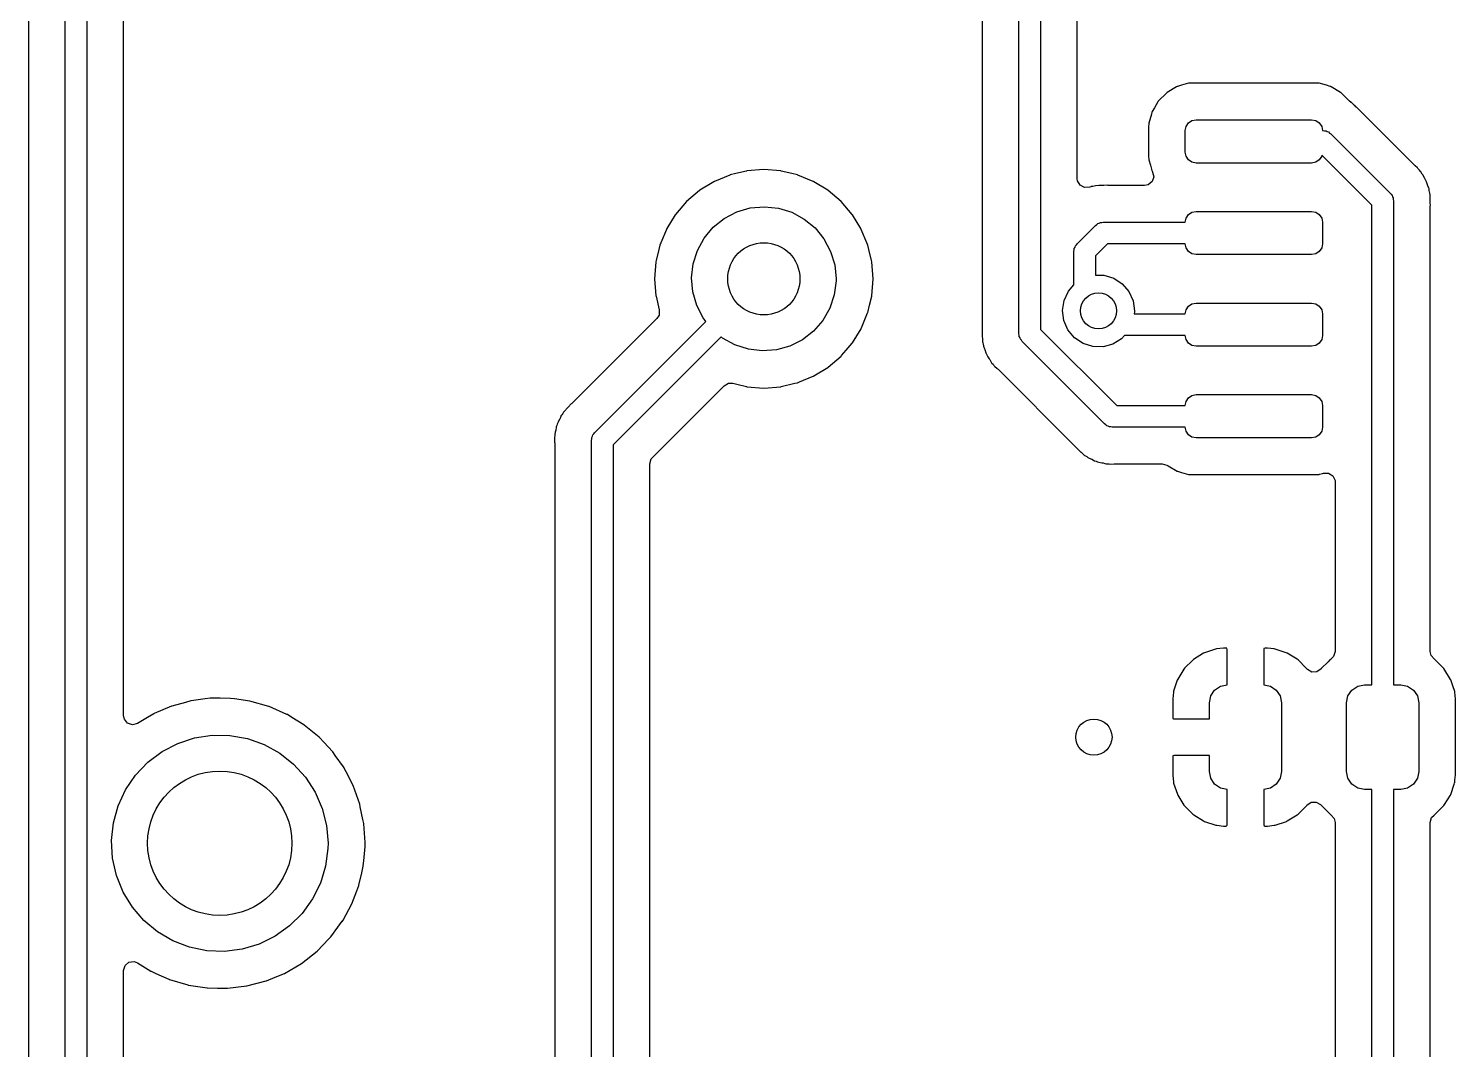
# Model space of a CAD drawing. Extents: x 41 to 172, y -227 to -42.
# Drawn here: x 59.03 to 78.79, y -72.91 to -58.76 of the extents above; entities that cross this region are included whole.
import ezdxf

# ---------------------------------------------------------------- set-up
doc = ezdxf.new("R2010")
doc.units = 0
doc.layers.add('BLACK', color=7, linetype='CONTINUOUS')

msp = doc.modelspace()

# ---------------------------------------------------------------- linework, layer by layer
at = {"layer": 'BLACK', "linetype": 'CONTINUOUS'}
for p, q in [((59.54, -82.6338), (59.54, -53.2472)), ((59.84, -53.2476), (59.84, -82.5044)), ((59.0315, -53.5977), (59.0315, -82.3739)), ((60.3485, -68.2846), (60.3485, -53.601)), ((72.748, -62.992), (72.748, -55.4627)), ((73.048, -55.4631), (73.048, -62.9299)), ((72.2395, -55.8131), (72.2395, -62.9099)), ((73.5565, -60.8429), (73.5565, -55.8165)), ((74.7952, -59.6505), (74.6775, -59.7682)), ((74.802, -59.6465), (74.7952, -59.6505)), ((74.9316, -59.5699), (74.802, -59.6465)), ((74.802, -59.6465), (74.802, -59.6465)), ((74.9384, -59.5659), (74.9316, -59.5699)), ((74.9316, -59.5699), (74.9316, -59.5699)), ((74.946, -59.5636), (74.9384, -59.5659)), ((74.9982, -59.5485), (74.946, -59.5636)), ((74.946, -59.5636), (74.946, -59.5636)), ((75.0982, -59.5194), (74.9982, -59.5485)), ((75.1046, -59.5189), (75.0982, -59.5194)), ((75.133, -59.5167), (75.1046, -59.5189)), ((75.1046, -59.5189), (75.1046, -59.5189)), ((75.1355, -59.5165), (75.133, -59.5167)), ((75.133, -59.5167), (75.133, -59.5167)), ((76.8685, -59.5165), (75.1355, -59.5165)), ((76.8709, -59.5167), (76.8685, -59.5165)), ((76.871, -59.5167), (76.8709, -59.5167)), ((76.8994, -59.5189), (76.871, -59.5167)), ((76.9058, -59.5194), (76.8994, -59.5189)), ((76.8994, -59.5189), (76.8994, -59.5189)), ((77.0058, -59.5485), (76.9058, -59.5194)), ((77.058, -59.5636), (77.0058, -59.5485)), ((77.0656, -59.5659), (77.058, -59.5636)), ((77.058, -59.5636), (77.058, -59.5636)), ((77.0724, -59.5699), (77.0656, -59.5659)), ((77.202, -59.6465), (77.0724, -59.5699)), ((77.0724, -59.5699), (77.0724, -59.5699)), ((77.2088, -59.6505), (77.202, -59.6465)), ((77.202, -59.6465), (77.202, -59.6465)), ((77.3265, -59.7682), (77.2088, -59.6505)), ((74.6241, -59.8586), (74.5929, -59.9114)), ((74.6735, -59.775), (74.6241, -59.8586)), ((74.6775, -59.7682), (74.6735, -59.775)), ((74.6735, -59.775), (74.6735, -59.775)), ((77.3272, -59.7675), (77.3265, -59.7682)), ((77.3424, -59.7821), (77.3272, -59.7675)), ((77.3452, -59.7842), (77.3424, -59.7821)), ((77.3521, -59.788), (77.3452, -59.7842)), ((77.3718, -59.8065), (77.3521, -59.788)), ((77.3858, -59.8196), (77.3718, -59.8065)), ((77.3948, -59.8274), (77.3858, -59.8196)), ((77.3983, -59.8301), (77.3948, -59.8274)), ((77.4189, -59.8506), (77.3983, -59.8301)), ((77.4217, -59.8534), (77.4189, -59.8506)), ((77.4734, -59.9019), (77.4217, -59.8534)), ((74.5464, -60.0712), (74.5459, -60.0776)), ((74.5817, -59.9497), (74.5464, -60.0712)), ((74.5906, -59.919), (74.5817, -59.9497)), ((74.5929, -59.9114), (74.5906, -59.919)), ((74.5906, -59.919), (74.5906, -59.919)), ((75.0634, -60.1176), (75.0959, -60.0689)), ((75.0959, -60.0689), (75.1446, -60.0364)), ((75.1446, -60.0364), (75.202, -60.025)), ((75.202, -60.025), (76.802, -60.025)), ((76.802, -60.025), (76.8594, -60.0364)), ((76.8594, -60.0364), (76.9081, -60.0689)), ((76.9081, -60.0689), (76.9406, -60.1176)), ((77.4777, -59.9086), (77.4734, -59.9019)), ((77.4857, -59.9174), (77.4777, -59.9086)), ((77.4777, -59.9086), (77.4777, -59.9086)), ((78.2245, -60.6562), (77.4857, -59.9174)), ((74.5447, -60.0933), (74.5435, -60.1085)), ((74.5435, -60.1085), (74.5435, -60.5415)), ((74.5459, -60.0776), (74.5447, -60.0933)), ((74.5459, -60.0776), (74.5459, -60.0776)), ((75.052, -60.175), (75.0634, -60.1176)), ((75.052, -60.475), (75.052, -60.175)), ((76.9406, -60.1176), (76.952, -60.175)), ((76.952, -60.175), (76.962, -60.175)), ((76.962, -60.175), (76.9811, -60.1801)), ((76.9811, -60.1801), (77.0008, -60.1801)), ((77.0008, -60.1801), (77.0179, -60.19)), ((77.0179, -60.19), (77.037, -60.1951)), ((77.037, -60.1951), (77.051, -60.2091)), ((77.051, -60.2091), (77.0681, -60.2189)), ((77.0681, -60.2189), (77.8911, -61.0419)), ((74.5435, -60.5415), (74.5437, -60.5439)), ((74.5437, -60.5439), (74.5437, -60.544)), ((74.5437, -60.544), (74.5453, -60.564)), ((74.5453, -60.564), (74.5464, -60.5788)), ((74.5464, -60.5788), (74.5689, -60.6562)), ((74.5689, -60.6562), (74.5898, -60.728)), ((75.0634, -60.5324), (75.052, -60.475)), ((75.0959, -60.5811), (75.0634, -60.5324)), ((75.1446, -60.6136), (75.0959, -60.5811)), ((75.202, -60.625), (75.1446, -60.6136)), ((76.802, -60.625), (75.202, -60.625)), ((76.8594, -60.6136), (76.802, -60.625)), ((76.9081, -60.5811), (76.8594, -60.6136)), ((76.9406, -60.5324), (76.9081, -60.5811)), ((76.9434, -60.5185), (76.9406, -60.5324)), ((77.635, -61.2101), (76.9434, -60.5185)), ((78.2332, -60.6642), (78.2245, -60.6562)), ((78.2688, -60.6936), (78.2332, -60.6642)), ((68.7428, -60.7928), (68.5326, -60.8799)), ((68.7474, -60.7909), (68.7428, -60.7928)), ((68.7428, -60.7928), (68.7428, -60.7928)), ((68.8285, -60.7714), (68.7474, -60.7909)), ((68.9735, -60.7366), (68.8285, -60.7714)), ((68.9783, -60.7355), (68.9735, -60.7366)), ((68.9735, -60.7366), (68.9735, -60.7366)), ((69.215, -60.7168), (68.9783, -60.7355)), ((69.4517, -60.7355), (69.215, -60.7168)), ((69.4565, -60.7366), (69.4517, -60.7355)), ((69.6015, -60.7714), (69.4565, -60.7366)), ((69.4565, -60.7366), (69.4565, -60.7366)), ((69.6826, -60.7909), (69.6015, -60.7714)), ((69.6872, -60.7928), (69.6826, -60.7909)), ((69.8974, -60.8799), (69.6872, -60.7928)), ((69.6872, -60.7928), (69.6872, -60.7928)), ((73.5599, -60.8721), (73.5565, -60.8429)), ((74.5898, -60.728), (74.5929, -60.7386)), ((74.6149, -60.8152), (74.5924, -60.8825)), ((74.5929, -60.7386), (74.5974, -60.7464)), ((74.5974, -60.7464), (74.5977, -60.7472)), ((74.5977, -60.7472), (74.6, -60.7527)), ((74.6, -60.7527), (74.5991, -60.7531)), ((74.5991, -60.7531), (74.6149, -60.8152)), ((78.2735, -60.7001), (78.2688, -60.6936)), ((78.2814, -60.711), (78.2735, -60.7001)), ((78.2943, -60.726), (78.2814, -60.711)), ((78.3095, -60.7412), (78.2943, -60.726)), ((78.3135, -60.748), (78.3095, -60.7412)), ((78.333, -60.781), (78.3135, -60.748)), ((78.3135, -60.748), (78.3135, -60.748)), ((78.3395, -60.7909), (78.333, -60.781)), ((78.3666, -60.8282), (78.3395, -60.7909)), ((78.3745, -60.8482), (78.3666, -60.8282)), ((78.3832, -60.8659), (78.3745, -60.8482)), ((78.3941, -60.8844), (78.3832, -60.8659)), ((68.3256, -61.0058), (68.145, -61.16)), ((68.3298, -61.0032), (68.3256, -61.0058)), ((68.5238, -60.8843), (68.3298, -61.0032)), ((68.3298, -61.0032), (68.3298, -61.0032)), ((68.528, -60.8818), (68.5238, -60.8843)), ((68.5326, -60.8799), (68.528, -60.8818)), ((68.5326, -60.8799), (68.5326, -60.8799)), ((69.902, -60.8818), (69.8974, -60.8799)), ((69.8974, -60.8799), (69.8974, -60.8799)), ((69.9062, -60.8843), (69.902, -60.8818)), ((70.1002, -61.0032), (69.9062, -60.8843)), ((70.1044, -61.0058), (70.1002, -61.0032)), ((70.1002, -61.0032), (70.1002, -61.0032)), ((70.285, -61.16), (70.1044, -61.0058)), ((73.5952, -60.9338), (73.5599, -60.8721)), ((73.6582, -60.9665), (73.5952, -60.9338)), ((73.7289, -60.9601), (73.6582, -60.9665)), ((73.7416, -60.955), (73.7289, -60.9601)), ((73.7489, -60.9521), (73.7416, -60.955)), ((73.7416, -60.955), (73.7416, -60.955)), ((73.7568, -60.9511), (73.7489, -60.9521)), ((73.7632, -60.9503), (73.7568, -60.9511)), ((73.7568, -60.9511), (73.7568, -60.9511)), ((73.7702, -60.9494), (73.7632, -60.9503)), ((73.7896, -60.9454), (73.7702, -60.9494)), ((73.8102, -60.9394), (73.7896, -60.9454)), ((73.8563, -60.938), (73.8102, -60.9394)), ((73.8682, -60.9371), (73.8563, -60.938)), ((73.8726, -60.9365), (73.8682, -60.9371)), ((73.9017, -60.9365), (73.8726, -60.9365)), ((73.9056, -60.9364), (73.9017, -60.9365)), ((73.9214, -60.9359), (73.9056, -60.9364)), ((73.9765, -60.9342), (73.9214, -60.9359)), ((73.9842, -60.9359), (73.9765, -60.9342)), ((73.9961, -60.9365), (73.9842, -60.9359)), ((73.9842, -60.9359), (73.9842, -60.9359)), ((74.489, -60.9365), (73.9961, -60.9365)), ((74.537, -60.927), (74.489, -60.9365)), ((74.5924, -60.8825), (74.537, -60.927)), ((77.8911, -61.0419), (77.9009, -61.059)), ((77.9009, -61.059), (77.9149, -61.073)), ((78.407, -60.9288), (78.3941, -60.8844)), ((78.4109, -60.94), (78.407, -60.9288)), ((78.425, -60.9756), (78.4109, -60.94)), ((78.4279, -60.9829), (78.425, -60.9756)), ((78.425, -60.9756), (78.425, -60.9756)), ((78.4289, -60.9908), (78.4279, -60.9829)), ((78.4306, -61.0042), (78.4289, -60.9908)), ((78.4289, -60.9908), (78.4289, -60.9908)), ((78.4346, -61.0236), (78.4306, -61.0042)), ((78.4406, -61.0442), (78.4346, -61.0236)), ((78.4413, -61.0673), (78.4406, -61.0442)), ((68.145, -61.16), (67.9908, -61.3406)), ((68.8404, -61.3028), (69.0276, -61.2477)), ((69.0276, -61.2477), (69.222, -61.23)), ((69.222, -61.23), (69.4161, -61.2504)), ((69.4161, -61.2504), (69.6025, -61.3081)), ((70.4392, -61.3406), (70.285, -61.16)), ((77.635, -67.855), (77.635, -61.2101)), ((77.9149, -61.073), (77.92, -61.0921)), ((77.92, -61.0921), (77.9299, -61.1092)), ((77.9299, -61.1092), (77.9299, -61.1289)), ((77.9299, -61.1289), (77.935, -61.148)), ((77.935, -61.148), (77.935, -67.855)), ((78.442, -61.0903), (78.4413, -61.0673)), ((78.4429, -61.1022), (78.442, -61.0903)), ((78.4435, -61.1066), (78.4429, -61.1022)), ((78.4435, -61.1357), (78.4435, -61.1066)), ((78.4436, -61.1396), (78.4435, -61.1357)), ((78.4435, -61.2301), (78.4441, -61.2182)), ((78.4435, -67.3954), (78.4435, -61.2301)), ((78.4449, -61.1814), (78.4436, -61.1396)), ((78.4441, -61.2182), (78.4458, -61.2105)), ((78.4458, -61.2105), (78.4449, -61.1814)), ((67.9882, -61.3448), (67.8726, -61.5335)), ((67.9908, -61.3406), (67.9882, -61.3448)), ((67.9882, -61.3448), (67.9882, -61.3448)), ((68.5153, -61.5155), (68.6674, -61.3932)), ((68.6674, -61.3932), (68.8404, -61.3028)), ((69.6025, -61.3081), (69.7742, -61.401)), ((69.7742, -61.401), (69.9246, -61.5254)), ((70.4418, -61.3448), (70.4392, -61.3406)), ((70.5574, -61.5335), (70.4418, -61.3448)), ((70.4418, -61.3448), (70.4418, -61.3448)), ((73.8581, -61.46), (73.8752, -61.4501)), ((73.8752, -61.4501), (73.8949, -61.4501)), ((73.8949, -61.4501), (73.914, -61.445)), ((73.914, -61.445), (75.052, -61.445)), ((75.052, -61.445), (75.0634, -61.3876)), ((75.0634, -61.3876), (75.0959, -61.3389)), ((75.0959, -61.3389), (75.1446, -61.3064)), ((75.1446, -61.3064), (75.202, -61.295)), ((75.202, -61.295), (76.802, -61.295)), ((76.802, -61.295), (76.8594, -61.3064)), ((76.8594, -61.3064), (76.9081, -61.3389)), ((76.9081, -61.3389), (76.9406, -61.3876)), ((76.9406, -61.3876), (76.952, -61.445)), ((76.952, -61.445), (76.952, -61.745)), ((67.8649, -61.5476), (67.7882, -61.7327)), ((67.8668, -61.543), (67.8649, -61.5476)), ((67.8649, -61.5476), (67.8649, -61.5476)), ((67.8726, -61.5335), (67.8668, -61.543)), ((68.3899, -61.665), (68.5153, -61.5155)), ((69.9246, -61.5254), (70.0479, -61.6766)), ((70.5632, -61.543), (70.5574, -61.5335)), ((70.5651, -61.5476), (70.5632, -61.543)), ((70.6418, -61.7327), (70.5651, -61.5476)), ((70.5651, -61.5476), (70.5651, -61.5476)), ((73.5539, -61.7429), (73.8079, -61.4889)), ((73.8079, -61.4889), (73.825, -61.4791)), ((73.825, -61.4791), (73.839, -61.4651)), ((73.839, -61.4651), (73.8581, -61.46)), ((67.7611, -61.8238), (67.7242, -61.9776)), ((67.7759, -61.7624), (67.7611, -61.8238)), ((67.7882, -61.7327), (67.7759, -61.7624)), ((68.2369, -62.0221), (68.2959, -61.8361)), ((68.2959, -61.8361), (68.3899, -61.665)), ((70.0479, -61.6766), (70.1395, -61.8489)), ((70.1395, -61.8489), (70.196, -62.0358)), ((70.6541, -61.7624), (70.6418, -61.7327)), ((70.6689, -61.8238), (70.6541, -61.7624)), ((70.7058, -61.9776), (70.6689, -61.8238)), ((73.51, -61.849), (73.5151, -61.8299)), ((73.51, -62.3123), (73.51, -61.849)), ((73.5151, -61.8102), (73.525, -61.7931)), ((73.5151, -61.8299), (73.5151, -61.8102)), ((73.525, -61.7931), (73.5301, -61.774)), ((73.5301, -61.774), (73.5441, -61.76)), ((73.5441, -61.76), (73.5539, -61.7429)), ((73.9761, -61.745), (73.81, -61.9111)), ((75.052, -61.745), (73.9761, -61.745)), ((75.0634, -61.8024), (75.052, -61.745)), ((75.0959, -61.8511), (75.0634, -61.8024)), ((75.1446, -61.8836), (75.0959, -61.8511)), ((76.9081, -61.8511), (76.8594, -61.8836)), ((76.9406, -61.8024), (76.9081, -61.8511)), ((76.952, -61.745), (76.9406, -61.8024)), ((67.7205, -61.9933), (67.7018, -62.23)), ((67.7242, -61.9776), (67.7205, -61.9933)), ((68.2151, -62.216), (68.2369, -62.0221)), ((70.196, -62.0358), (70.215, -62.23)), ((70.7095, -61.9933), (70.7058, -61.9776)), ((70.7282, -62.23), (70.7095, -61.9933)), ((73.81, -61.9111), (73.81, -62.1793)), ((75.202, -61.895), (75.1446, -61.8836)), ((76.802, -61.895), (75.202, -61.895)), ((76.8594, -61.8836), (76.802, -61.895)), ((67.7018, -62.23), (67.7205, -62.4667)), ((68.2314, -62.4105), (68.2151, -62.216)), ((70.215, -62.23), (70.2146, -62.2579)), ((70.7095, -62.4667), (70.7282, -62.23)), ((73.81, -62.1793), (73.9244, -62.18)), ((73.9244, -62.18), (74.0602, -62.2206)), ((74.0602, -62.2206), (74.1792, -62.2977)), ((68.2852, -62.5981), (68.2314, -62.4105)), ((70.2146, -62.2579), (70.1901, -62.4515)), ((73.3723, -62.5283), (73.4326, -62.4)), ((73.4326, -62.4), (73.51, -62.3123)), ((74.1792, -62.2977), (74.2717, -62.4051)), ((74.2717, -62.4051), (74.3304, -62.5342)), ((67.7205, -62.4667), (67.7216, -62.4715)), ((67.7216, -62.4715), (67.7216, -62.4715)), ((67.7216, -62.4715), (67.7672, -62.6614)), ((68.3744, -62.7717), (68.2852, -62.5981)), ((70.1285, -62.6367), (70.0321, -62.8064)), ((70.1901, -62.4515), (70.1285, -62.6367)), ((70.6541, -62.6976), (70.6791, -62.5936)), ((70.6791, -62.5936), (70.7084, -62.4715)), ((70.7084, -62.4715), (70.7095, -62.4667)), ((70.7084, -62.4715), (70.7084, -62.4715)), ((73.3505, -62.6684), (73.3723, -62.5283)), ((74.3304, -62.5342), (74.3505, -62.6745)), ((75.0634, -62.6576), (75.0959, -62.6089)), ((75.0959, -62.6089), (75.1446, -62.5764)), ((75.1446, -62.5764), (75.202, -62.565)), ((75.202, -62.565), (76.802, -62.565)), ((76.802, -62.565), (76.8594, -62.5764)), ((76.8594, -62.5764), (76.9081, -62.6089)), ((76.9081, -62.6089), (76.9406, -62.6576)), ((66.8709, -64.362), (68.4128, -62.8201)), ((67.7338, -62.7799), (67.1514, -63.3624)), ((67.7637, -62.7323), (67.7338, -62.7799)), ((67.7672, -62.6614), (67.7637, -62.7323)), ((68.4128, -62.8201), (68.3744, -62.7717)), ((70.0321, -62.8064), (69.9046, -62.9542)), ((70.5661, -62.9099), (70.6522, -62.7022)), ((70.6522, -62.7022), (70.6541, -62.6976)), ((70.6522, -62.7022), (70.6522, -62.7022)), ((73.3689, -62.809), (73.3505, -62.6684)), ((73.426, -62.9387), (73.3689, -62.809)), ((74.3504, -62.6867), (74.3456, -62.715)), ((74.3456, -62.715), (75.052, -62.715)), ((74.3505, -62.6745), (74.3504, -62.6867)), ((75.052, -62.715), (75.0634, -62.6576)), ((76.9406, -62.6576), (76.952, -62.715)), ((76.952, -62.715), (76.952, -63.015)), ((68.6236, -63.0335), (67.127, -64.5302)), ((68.6443, -63.0511), (68.6236, -63.0335)), ((69.9046, -62.9542), (69.7508, -63.0743)), ((70.4418, -63.1152), (70.5607, -62.9212)), ((70.5607, -62.9212), (70.5632, -62.917)), ((70.5632, -62.917), (70.5661, -62.9099)), ((72.2389, -62.9218), (72.2372, -62.9295)), ((72.2372, -62.9295), (72.2375, -62.9375)), ((72.2375, -62.9375), (72.2394, -63.0004)), ((72.2395, -62.9099), (72.2389, -62.9218)), ((72.2394, -63.0004), (72.2395, -63.0043)), ((72.2395, -63.0043), (72.2395, -63.0334)), ((72.2395, -63.0334), (72.2401, -63.0378)), ((72.2401, -63.0378), (72.241, -63.0497)), ((72.7531, -63.0111), (72.748, -62.992)), ((72.7531, -63.0308), (72.7531, -63.0111)), ((72.763, -63.0479), (72.7531, -63.0308)), ((73.048, -62.9299), (74.1031, -63.985)), ((73.5172, -63.0472), (73.426, -62.9387)), ((74.2099, -63.015), (74.1699, -63.0592)), ((75.052, -63.015), (74.2099, -63.015)), ((75.0634, -63.0724), (75.052, -63.015)), ((76.952, -63.015), (76.9406, -63.0724)), ((68.8147, -63.1464), (68.6443, -63.0511)), ((69.0003, -63.2067), (68.8147, -63.1464)), ((69.1941, -63.2298), (69.0003, -63.2067)), ((69.3886, -63.2148), (69.1941, -63.2298)), ((69.5766, -63.1623), (69.3886, -63.2148)), ((69.7508, -63.0743), (69.5766, -63.1623)), ((70.2919, -63.2918), (70.3531, -63.2202)), ((70.3531, -63.2202), (70.4392, -63.1194)), ((70.4392, -63.1194), (70.4418, -63.1152)), ((70.4418, -63.1152), (70.4418, -63.1152)), ((72.241, -63.0497), (72.2424, -63.0958)), ((72.2424, -63.0958), (72.2446, -63.1034)), ((72.2446, -63.1034), (72.2446, -63.1034)), ((72.2446, -63.1034), (72.2484, -63.1164)), ((72.2484, -63.1164), (72.2524, -63.1358)), ((72.2524, -63.1358), (72.2551, -63.1571)), ((72.2551, -63.1571), (72.258, -63.1644)), ((72.258, -63.1644), (72.258, -63.1644)), ((72.258, -63.1644), (72.2721, -63.2)), ((72.2721, -63.2), (72.276, -63.2112)), ((72.276, -63.2112), (72.2889, -63.2556)), ((72.7681, -63.067), (72.763, -63.0479)), ((72.7821, -63.081), (72.7681, -63.067)), ((72.7919, -63.0981), (72.7821, -63.081)), ((73.9349, -64.2411), (72.7919, -63.0981)), ((73.6352, -63.1258), (73.5172, -63.0472)), ((73.7706, -63.1681), (73.6352, -63.1258)), ((73.9123, -63.1707), (73.7706, -63.1681)), ((74.0491, -63.1334), (73.9123, -63.1707)), ((74.1699, -63.0592), (74.0491, -63.1334)), ((75.0959, -63.1211), (75.0634, -63.0724)), ((75.1446, -63.1536), (75.0959, -63.1211)), ((75.202, -63.165), (75.1446, -63.1536)), ((76.802, -63.165), (75.202, -63.165)), ((76.8594, -63.1536), (76.802, -63.165)), ((76.9081, -63.1211), (76.8594, -63.1536)), ((76.9406, -63.0724), (76.9081, -63.1211)), ((67.1514, -63.3624), (66.5694, -63.9444)), ((70.1044, -63.4542), (70.285, -63.3)), ((70.285, -63.3), (70.2919, -63.2918)), ((72.2889, -63.2556), (72.2998, -63.2741)), ((72.2998, -63.2741), (72.3085, -63.2918)), ((72.3085, -63.2918), (72.3164, -63.3118)), ((72.3164, -63.3118), (72.3367, -63.3397)), ((72.3367, -63.3397), (72.3435, -63.3491)), ((72.3435, -63.3491), (72.35, -63.359)), ((72.35, -63.359), (72.3695, -63.392)), ((72.3695, -63.392), (72.3695, -63.392)), ((72.3695, -63.392), (72.3735, -63.3988)), ((72.3735, -63.3988), (72.3887, -63.414)), ((72.3887, -63.414), (72.4016, -63.429)), ((72.4016, -63.429), (72.4142, -63.4464)), ((69.7111, -63.6573), (69.8974, -63.5801)), ((69.8974, -63.5801), (69.902, -63.5782)), ((69.8974, -63.5801), (69.8974, -63.5801)), ((69.902, -63.5782), (69.9078, -63.5747)), ((69.9078, -63.5747), (70.1002, -63.4568)), ((70.1002, -63.4568), (70.1044, -63.4542)), ((70.1002, -63.4568), (70.1002, -63.4568)), ((72.4142, -63.4464), (72.4401, -63.4678)), ((72.4401, -63.4678), (72.4498, -63.4758)), ((72.4498, -63.4758), (72.4585, -63.4838)), ((72.4585, -63.4838), (73.5173, -64.5426)), ((68.1619, -64.2143), (68.665, -63.7112)), ((68.665, -63.7112), (68.7274, -63.6772)), ((68.7274, -63.6772), (68.7836, -63.6778)), ((68.7836, -63.6778), (68.84, -63.6913)), ((68.84, -63.6913), (68.9735, -63.7234)), ((68.9735, -63.7234), (68.9735, -63.7234)), ((68.9735, -63.7234), (68.9783, -63.7245)), ((68.9783, -63.7245), (69.215, -63.7432)), ((69.215, -63.7432), (69.4517, -63.7245)), ((69.4517, -63.7245), (69.4565, -63.7234)), ((69.4565, -63.7234), (69.6464, -63.6778)), ((69.4565, -63.7234), (69.4565, -63.7234)), ((69.6464, -63.6778), (69.6826, -63.6691)), ((69.6826, -63.6691), (69.7111, -63.6573)), ((66.5026, -64.0111), (66.4821, -64.0317)), ((66.5054, -64.0083), (66.5026, -64.0111)), ((66.5485, -63.9624), (66.5054, -64.0083)), ((66.5539, -63.9566), (66.5485, -63.9624)), ((66.5485, -63.9624), (66.5485, -63.9624)), ((66.5606, -63.9524), (66.5539, -63.9566)), ((66.5694, -63.9444), (66.5606, -63.9524)), ((66.5606, -63.9524), (66.5606, -63.9524)), ((74.1031, -63.985), (75.052, -63.985)), ((75.052, -63.985), (75.0634, -63.9276)), ((75.0634, -63.9276), (75.0959, -63.8789)), ((75.0959, -63.8789), (75.1446, -63.8464)), ((75.1446, -63.8464), (75.202, -63.835)), ((75.202, -63.835), (76.802, -63.835)), ((76.802, -63.835), (76.8594, -63.8464)), ((76.8594, -63.8464), (76.9081, -63.8789)), ((76.9081, -63.8789), (76.9406, -63.9276)), ((76.9406, -63.9276), (76.952, -63.985)), ((76.952, -63.985), (76.952, -64.285)), ((66.3599, -64.2237), (66.3545, -64.2445)), ((66.365, -64.2143), (66.3599, -64.2237)), ((66.3821, -64.1832), (66.365, -64.2143)), ((66.3873, -64.1726), (66.3821, -64.1832)), ((66.4025, -64.1374), (66.3873, -64.1726)), ((66.4057, -64.1302), (66.4025, -64.1374)), ((66.4025, -64.1374), (66.4025, -64.1374)), ((66.4146, -64.1187), (66.4057, -64.1302)), ((66.4188, -64.1132), (66.4146, -64.1187)), ((66.4297, -64.0967), (66.4188, -64.1132)), ((66.4362, -64.0848), (66.4297, -64.0967)), ((66.44, -64.0779), (66.4362, -64.0848)), ((66.4362, -64.0848), (66.4362, -64.0848)), ((66.4716, -64.0442), (66.44, -64.0779)), ((66.4793, -64.0352), (66.4716, -64.0442)), ((66.4821, -64.0317), (66.4793, -64.0352)), ((67.6724, -64.7039), (68.1619, -64.2143)), ((66.3185, -64.4063), (66.3169, -64.426)), ((66.3265, -64.3534), (66.3185, -64.3848)), ((66.3185, -64.3848), (66.3185, -64.4063)), ((66.33, -64.3401), (66.3265, -64.3534)), ((66.3324, -64.3285), (66.33, -64.3401)), ((66.3384, -64.2907), (66.3324, -64.3285)), ((66.3396, -64.2828), (66.3384, -64.2907)), ((66.3481, -64.2632), (66.3396, -64.2828)), ((66.3545, -64.2445), (66.3481, -64.2632)), ((66.8321, -64.4292), (66.842, -64.4121)), ((66.842, -64.4121), (66.8471, -64.393)), ((66.8471, -64.393), (66.861, -64.3791)), ((66.861, -64.3791), (66.8709, -64.362)), ((73.952, -64.2509), (73.9349, -64.2411)), ((73.966, -64.2649), (73.952, -64.2509)), ((73.9851, -64.27), (73.966, -64.2649)), ((74.0022, -64.2799), (73.9851, -64.27)), ((74.0219, -64.2799), (74.0022, -64.2799)), ((74.041, -64.285), (74.0219, -64.2799)), ((75.052, -64.285), (74.041, -64.285)), ((75.0634, -64.3424), (75.052, -64.285)), ((75.0959, -64.3911), (75.0634, -64.3424)), ((75.1446, -64.4236), (75.0959, -64.3911)), ((75.202, -64.435), (75.1446, -64.4236)), ((76.8594, -64.4236), (76.802, -64.435)), ((76.9081, -64.3911), (76.8594, -64.4236)), ((76.9406, -64.3424), (76.9081, -64.3911)), ((76.952, -64.285), (76.9406, -64.3424)), ((66.3169, -64.426), (66.3136, -64.4472)), ((66.3136, -64.4472), (66.3152, -64.4645)), ((66.3152, -64.4645), (66.3179, -64.4932)), ((66.3179, -64.4932), (66.3185, -64.505)), ((66.3185, -64.505), (66.3185, -76.9518)), ((66.827, -64.468), (66.8321, -64.4489)), ((66.827, -84.2725), (66.827, -64.468)), ((66.8321, -64.4489), (66.8321, -64.4292)), ((67.127, -64.5302), (67.127, -84.2103)), ((73.5173, -64.5426), (73.5253, -64.5514)), ((73.5253, -64.5514), (73.5296, -64.5581)), ((73.5296, -64.5581), (73.5354, -64.5635)), ((73.5354, -64.5635), (73.5354, -64.5635)), ((73.5354, -64.5635), (73.5813, -64.6066)), ((73.5813, -64.6066), (73.5841, -64.6094)), ((73.5841, -64.6094), (73.6047, -64.6299)), ((76.802, -64.435), (75.202, -64.435)), ((67.6355, -64.793), (67.6555, -64.7248)), ((67.6355, -75.9777), (67.6355, -64.793)), ((67.6555, -64.7248), (67.6724, -64.7039)), ((73.6047, -64.6299), (73.6082, -64.6326)), ((73.6082, -64.6326), (73.6172, -64.6404)), ((73.6172, -64.6404), (73.6509, -64.672)), ((73.6509, -64.672), (73.6578, -64.6758)), ((73.6578, -64.6758), (73.6578, -64.6758)), ((73.6578, -64.6758), (73.6697, -64.6823)), ((73.6697, -64.6823), (73.6862, -64.6932)), ((73.6862, -64.6932), (73.6958, -64.7006)), ((73.6958, -64.7006), (73.7031, -64.7063)), ((73.7031, -64.7063), (73.7104, -64.7095)), ((73.7104, -64.7095), (73.7104, -64.7095)), ((73.7104, -64.7095), (73.7455, -64.7247)), ((73.7455, -64.7247), (73.7562, -64.7299)), ((73.7562, -64.7299), (73.7967, -64.7521)), ((73.7967, -64.7521), (73.8174, -64.7575)), ((73.8174, -64.7575), (73.8361, -64.7639)), ((73.8361, -64.7639), (73.8558, -64.7724)), ((73.8558, -64.7724), (73.8964, -64.7788)), ((73.8964, -64.7788), (73.9014, -64.7796)), ((73.9014, -64.7796), (73.9131, -64.782)), ((73.9131, -64.782), (73.9372, -64.7882)), ((73.9372, -64.7882), (73.9578, -64.7935)), ((73.9578, -64.7935), (73.9793, -64.7935)), ((73.9793, -64.7935), (73.999, -64.7951)), ((73.999, -64.7951), (74.0202, -64.7984)), ((74.0202, -64.7984), (74.0661, -64.7941)), ((74.0661, -64.7941), (74.078, -64.7935)), ((74.078, -64.7935), (74.7337, -64.7935)), ((74.7337, -64.7935), (74.7979, -64.811)), ((74.7979, -64.811), (74.8162, -64.8219)), ((74.8162, -64.8219), (74.9384, -64.8941)), ((74.9384, -64.8941), (74.946, -64.8964)), ((74.946, -64.8964), (74.946, -64.8964)), ((74.946, -64.8964), (74.9982, -64.9115)), ((74.9982, -64.9115), (75.0982, -64.9406)), ((75.0982, -64.9406), (75.1046, -64.9411)), ((75.1046, -64.9411), (75.1046, -64.9411)), ((75.1046, -64.9411), (75.133, -64.9433)), ((75.133, -64.9433), (75.133, -64.9433)), ((75.133, -64.9433), (75.1355, -64.9435)), ((75.1355, -64.9435), (76.8685, -64.9435)), ((76.8685, -64.9435), (76.8709, -64.9433)), ((76.8709, -64.9433), (76.871, -64.9433)), ((76.871, -64.9433), (76.8994, -64.9411)), ((76.8994, -64.9411), (76.9058, -64.9406)), ((76.8994, -64.9411), (76.8994, -64.9411)), ((76.9058, -64.9406), (76.912, -64.9388)), ((76.912, -64.9388), (76.9524, -64.927)), ((76.912, -64.9388), (76.912, -64.9388)), ((76.9524, -64.927), (76.9653, -64.9233)), ((76.9653, -64.9233), (77.0363, -64.9235)), ((77.0363, -64.9235), (77.096, -64.962)), ((77.096, -64.962), (77.1253, -65.0267)), ((77.1253, -65.0267), (77.1265, -65.0443)), ((77.1265, -65.0443), (77.1265, -67.3956)), ((75.4724, -67.3601), (75.3182, -67.4116)), ((75.4858, -67.3573), (75.4724, -67.3601)), ((75.5814, -67.3473), (75.4858, -67.3573)), ((75.5879, -67.347), (75.5814, -67.3473)), ((75.6175, -67.347), (75.5879, -67.347)), ((75.6251, -67.3487), (75.6175, -67.347)), ((75.6265, -67.3499), (75.6251, -67.3487)), ((75.631, -67.3651), (75.6265, -67.3499)), ((75.631, -67.8558), (75.631, -67.3651)), ((76.1407, -67.3529), (76.139, -67.3605)), ((76.139, -67.3605), (76.139, -67.8558)), ((76.1419, -67.3515), (76.1407, -67.3529)), ((76.1571, -67.347), (76.1419, -67.3515)), ((76.1821, -67.347), (76.1571, -67.347)), ((76.1886, -67.3473), (76.1821, -67.347)), ((76.2829, -67.357), (76.1886, -67.3473)), ((76.2963, -67.3599), (76.2829, -67.357)), ((76.4506, -67.411), (76.2963, -67.3599)), ((75.1558, -67.5121), (75.0413, -67.6268)), ((75.1672, -67.5031), (75.1558, -67.5121)), ((75.305, -67.4178), (75.1672, -67.5031)), ((75.3182, -67.4116), (75.305, -67.4178)), ((76.4638, -67.4172), (76.4506, -67.411)), ((76.6018, -67.5022), (76.4638, -67.4172)), ((76.6132, -67.5113), (76.6018, -67.5022)), ((76.7279, -67.6258), (76.6132, -67.5113)), ((77.0314, -67.5359), (76.9357, -67.6317)), ((77.0555, -67.5117), (77.0314, -67.5359)), ((77.0607, -67.5065), (77.0555, -67.5117)), ((77.0669, -67.5027), (77.0607, -67.5065)), ((77.0726, -67.4981), (77.0669, -67.5027)), ((77.1065, -67.4637), (77.0721, -67.4975)), ((77.0721, -67.4975), (77.0726, -67.4981)), ((77.1265, -67.3956), (77.1065, -67.4637)), ((78.4559, -67.4499), (78.4435, -67.3954)), ((78.4974, -67.496), (78.4559, -67.4499)), ((78.4963, -67.4973), (78.4974, -67.496)), ((78.5021, -67.5019), (78.4963, -67.4973)), ((78.5083, -67.5057), (78.5021, -67.5019)), ((78.6335, -67.6307), (78.5083, -67.5057)), ((74.9472, -67.7762), (74.941, -67.7894)), ((75.0322, -67.6382), (74.9472, -67.7762)), ((75.0413, -67.6268), (75.0322, -67.6382)), ((76.7359, -67.6359), (76.7279, -67.6258)), ((76.7433, -67.6444), (76.7359, -67.6359)), ((76.8047, -67.6801), (76.7433, -67.6444)), ((76.8756, -67.6768), (76.8047, -67.6801)), ((76.9329, -67.6362), (76.8756, -67.6768)), ((76.9357, -67.6317), (76.9329, -67.6362)), ((78.7266, -67.7811), (78.6335, -67.6307)), ((78.7289, -67.788), (78.7266, -67.7811)), ((74.887, -67.9571), (74.8773, -68.0514)), ((74.8899, -67.9437), (74.887, -67.9571)), ((74.941, -67.7894), (74.8899, -67.9437)), ((75.404, -68.0093), (75.4582, -67.9282)), ((75.4582, -67.9282), (75.5393, -67.874)), ((75.5393, -67.874), (75.631, -67.8558)), ((76.139, -67.8558), (76.2307, -67.874)), ((76.2307, -67.874), (76.3118, -67.9282)), ((76.3118, -67.9282), (76.366, -68.0093)), ((77.304, -68.0093), (77.3582, -67.9282)), ((77.3582, -67.9282), (77.4393, -67.874)), ((77.4393, -67.874), (77.535, -67.855)), ((77.535, -67.855), (77.635, -67.855)), ((77.935, -67.855), (78.035, -67.855)), ((78.035, -67.855), (78.1307, -67.874)), ((78.1307, -67.874), (78.2118, -67.9282)), ((78.2118, -67.9282), (78.266, -68.0093)), ((78.7565, -67.8708), (78.7289, -67.788)), ((78.7825, -67.9488), (78.7565, -67.8708)), ((78.7832, -67.9557), (78.7825, -67.9488)), ((78.7932, -68.0513), (78.7832, -67.9557)), ((78.7832, -67.9557), (78.7832, -67.9557)), ((61.0137, -68.1514), (60.7697, -68.2555)), ((61.0176, -68.1498), (61.0137, -68.1514)), ((61.2047, -68.0986), (61.0176, -68.1498)), ((61.2776, -68.0786), (61.2047, -68.0986)), ((61.2817, -68.0775), (61.2776, -68.0786)), ((61.2776, -68.0786), (61.2776, -68.0786)), ((61.4796, -68.0514), (61.2817, -68.0775)), ((61.549, -68.0423), (61.4796, -68.0514)), ((61.5533, -68.0417), (61.549, -68.0423)), ((61.549, -68.0423), (61.549, -68.0423)), ((61.5575, -68.0418), (61.5533, -68.0417)), ((61.6833, -68.0424), (61.5575, -68.0418)), ((61.5575, -68.0418), (61.5575, -68.0418)), ((61.8271, -68.0432), (61.6833, -68.0424)), ((61.8845, -68.0513), (61.8271, -68.0432)), ((62.094, -68.0812), (61.8845, -68.0513)), ((62.0982, -68.0818), (62.094, -68.0812)), ((62.094, -68.0812), (62.094, -68.0812)), ((62.3616, -68.1568), (62.0982, -68.0818)), ((62.3655, -68.1585), (62.3616, -68.1568)), ((62.6084, -68.2651), (62.3655, -68.1585)), ((62.3655, -68.1585), (62.3655, -68.1585)), ((74.8773, -68.0514), (74.877, -68.0579)), ((74.877, -68.0579), (74.877, -68.3079)), ((75.385, -68.105), (75.404, -68.0093)), ((75.385, -68.326), (75.385, -68.105)), ((76.366, -68.0093), (76.385, -68.105)), ((76.385, -68.105), (76.385, -69.055)), ((77.285, -68.105), (77.304, -68.0093)), ((77.285, -69.055), (77.285, -68.105)), ((78.266, -68.0093), (78.285, -68.105)), ((78.285, -68.105), (78.285, -69.055)), ((78.7935, -68.0546), (78.7932, -68.0513)), ((78.7935, -69.1054), (78.7935, -68.0546)), ((60.3583, -68.3333), (60.3485, -68.2846)), ((60.403, -68.3884), (60.3583, -68.3333)), ((60.681, -68.3079), (60.5392, -68.3927)), ((60.7657, -68.2572), (60.681, -68.3079)), ((60.7696, -68.2555), (60.7657, -68.2572)), ((60.7697, -68.2555), (60.7696, -68.2555)), ((62.6124, -68.2669), (62.6084, -68.2651)), ((62.616, -68.2691), (62.6124, -68.2669)), ((62.6793, -68.3079), (62.616, -68.2691)), ((62.616, -68.2691), (62.616, -68.2691)), ((62.8459, -68.41), (62.6793, -68.3079)), ((74.877, -68.3079), (74.8815, -68.3231)), ((74.8815, -68.3231), (74.8829, -68.3243)), ((74.8829, -68.3243), (74.8905, -68.326)), ((74.8905, -68.326), (75.385, -68.326)), ((60.4705, -68.4106), (60.403, -68.3884)), ((60.5392, -68.3927), (60.4705, -68.4106)), ((61.332, -68.5918), (61.575, -68.5546)), ((61.575, -68.5546), (61.8208, -68.5576)), ((61.8208, -68.5576), (62.0628, -68.6007)), ((62.8492, -68.4127), (62.8459, -68.41)), ((63.0545, -68.5807), (62.8492, -68.4127)), ((60.8804, -68.7817), (61.0984, -68.6682)), ((61.0984, -68.6682), (61.332, -68.5918)), ((62.0628, -68.6007), (62.2946, -68.6828)), ((62.2946, -68.6828), (62.5098, -68.8016)), ((63.0578, -68.5834), (63.0545, -68.5807)), ((63.0545, -68.5807), (63.0545, -68.5807)), ((63.0607, -68.5865), (63.0578, -68.5834)), ((63.0607, -68.5866), (63.0607, -68.5865)), ((63.122, -68.6525), (63.0607, -68.5866)), ((63.2442, -68.784), (63.122, -68.6525)), ((60.514, -69.107), (60.6838, -68.9293)), ((60.6838, -68.9293), (60.8804, -68.7817)), ((62.5098, -68.8016), (62.7027, -68.9539)), ((62.7027, -68.9539), (62.8681, -69.1357)), ((63.2793, -68.834), (63.2442, -68.784)), ((63.3917, -68.9939), (63.2793, -68.834)), ((74.8787, -68.8399), (74.877, -68.8475)), ((74.877, -68.8475), (74.877, -69.1021)), ((74.8799, -68.8385), (74.8787, -68.8399)), ((74.8951, -68.834), (74.8799, -68.8385)), ((75.385, -68.834), (74.8951, -68.834)), ((75.385, -69.055), (75.385, -68.834)), ((60.3754, -69.3101), (60.514, -69.107)), ((62.8681, -69.1357), (63.0016, -69.3421)), ((63.4017, -69.0081), (63.3917, -68.9939)), ((63.4036, -69.0119), (63.4017, -69.0081)), ((63.4299, -69.0628), (63.4036, -69.0119)), ((63.4036, -69.0119), (63.4036, -69.0119)), ((63.5273, -69.2514), (63.4299, -69.0628)), ((74.877, -69.1021), (74.8773, -69.1086)), ((74.8773, -69.1086), (74.8873, -69.2042)), ((75.404, -69.1507), (75.385, -69.055)), ((75.4582, -69.2318), (75.404, -69.1507)), ((76.366, -69.1507), (76.3118, -69.2318)), ((76.385, -69.055), (76.366, -69.1507)), ((77.304, -69.1507), (77.285, -69.055)), ((77.3582, -69.2318), (77.304, -69.1507)), ((78.266, -69.1507), (78.2118, -69.2318)), ((78.285, -69.055), (78.266, -69.1507)), ((78.7859, -69.1793), (78.7898, -69.142)), ((78.7898, -69.142), (78.7935, -69.1054)), ((60.2719, -69.533), (60.3754, -69.3101)), ((63.0016, -69.3421), (63.0996, -69.5676)), ((63.6187, -69.5096), (63.5273, -69.2514)), ((74.8873, -69.2042), (74.8901, -69.2176)), ((74.8901, -69.2176), (74.9416, -69.3718)), ((75.5393, -69.286), (75.4582, -69.2318)), ((75.631, -69.3042), (75.5393, -69.286)), ((75.631, -69.7995), (75.631, -69.3042)), ((76.2307, -69.286), (76.139, -69.3042)), ((76.139, -69.3042), (76.139, -69.7949)), ((76.3118, -69.2318), (76.2307, -69.286)), ((77.4393, -69.286), (77.3582, -69.2318)), ((77.535, -69.305), (77.4393, -69.286)), ((77.635, -69.305), (77.535, -69.305)), ((77.635, -76.5631), (77.635, -69.305)), ((78.035, -69.305), (77.935, -69.305)), ((77.935, -69.305), (77.935, -84.365)), ((78.1307, -69.286), (78.035, -69.305)), ((78.2118, -69.2318), (78.1307, -69.286)), ((78.7271, -69.3777), (78.7754, -69.2321)), ((78.7754, -69.2321), (78.7806, -69.2164)), ((78.7806, -69.2164), (78.7828, -69.2099)), ((78.7806, -69.2164), (78.7806, -69.2164)), ((78.7828, -69.2099), (78.7859, -69.1793)), ((60.2062, -69.7699), (60.2719, -69.533)), ((63.6266, -69.5476), (63.6187, -69.5096)), ((63.6632, -69.7244), (63.6266, -69.5476)), ((74.9416, -69.3718), (74.9478, -69.385)), ((74.9478, -69.385), (75.0331, -69.5228)), ((75.0331, -69.5228), (75.0421, -69.5342)), ((75.0421, -69.5342), (75.1568, -69.6487)), ((76.6142, -69.6479), (76.7287, -69.5332)), ((76.7287, -69.5332), (76.7358, -69.5242)), ((76.7358, -69.5242), (76.7937, -69.4832)), ((76.7937, -69.4832), (76.8646, -69.4799)), ((76.8646, -69.4799), (76.926, -69.5156)), ((76.926, -69.5156), (76.9328, -69.5234)), ((76.9328, -69.5234), (76.9365, -69.5293)), ((76.9365, -69.5293), (77.0617, -69.6543)), ((78.5093, -69.6535), (78.6343, -69.5283)), ((78.6343, -69.5283), (78.6433, -69.5138)), ((78.6433, -69.5138), (78.7233, -69.384)), ((78.7233, -69.384), (78.7271, -69.3777)), ((78.7233, -69.384), (78.7233, -69.384)), ((63.0996, -69.5676), (63.1595, -69.806)), ((63.6742, -69.7777), (63.6632, -69.7244)), ((75.1568, -69.6487), (75.1682, -69.6578)), ((75.1682, -69.6578), (75.3062, -69.7428)), ((75.3062, -69.7428), (75.3194, -69.749)), ((75.3194, -69.749), (75.4737, -69.8001)), ((76.2976, -69.7999), (76.4518, -69.7484)), ((76.4518, -69.7484), (76.465, -69.7422)), ((76.465, -69.7422), (76.6028, -69.6569)), ((76.6028, -69.6569), (76.6142, -69.6479)), ((77.0617, -69.6543), (77.0679, -69.6581)), ((77.0679, -69.6581), (77.0737, -69.6627)), ((77.0737, -69.6627), (77.0726, -69.664)), ((77.0726, -69.664), (77.1141, -69.7101)), ((77.1141, -69.7101), (77.1265, -69.7646)), ((78.4435, -69.7644), (78.4635, -69.6963)), ((78.4635, -69.6963), (78.4979, -69.6625)), ((78.4974, -69.6619), (78.5031, -69.6573)), ((78.4979, -69.6625), (78.4974, -69.6619)), ((78.5031, -69.6573), (78.5093, -69.6535)), ((60.1801, -70.0143), (60.2062, -69.7699)), ((63.1595, -69.806), (63.1797, -70.051)), ((63.6745, -69.782), (63.6742, -69.7777)), ((63.6921, -70.0399), (63.6745, -69.782)), ((63.6745, -69.782), (63.6745, -69.782)), ((75.4737, -69.8001), (75.4871, -69.803)), ((75.4871, -69.803), (75.5814, -69.8127)), ((75.5814, -69.8127), (75.5879, -69.813)), ((75.5879, -69.813), (75.6129, -69.813)), ((75.6129, -69.813), (75.6281, -69.8085)), ((75.6281, -69.8085), (75.6293, -69.8071)), ((75.6293, -69.8071), (75.631, -69.7995)), ((76.139, -69.7949), (76.1435, -69.8101)), ((76.1435, -69.8101), (76.1449, -69.8113)), ((76.1449, -69.8113), (76.1525, -69.813)), ((76.1525, -69.813), (76.1821, -69.813)), ((76.1821, -69.813), (76.1886, -69.8127)), ((76.1886, -69.8127), (76.2842, -69.8027)), ((76.2842, -69.8027), (76.2976, -69.7999)), ((77.1265, -69.7646), (77.1265, -75.7987)), ((78.4435, -76.8837), (78.4435, -69.7644)), ((60.1943, -70.2597), (60.1801, -70.0143)), ((63.1779, -70.1242), (63.1458, -70.3679)), ((63.1797, -70.051), (63.1779, -70.1242)), ((63.6745, -70.2936), (63.6922, -70.0956)), ((63.6929, -70.051), (63.6921, -70.0399)), ((63.6922, -70.0956), (63.6924, -70.0931)), ((63.6922, -70.0956), (63.6922, -70.0956)), ((63.6924, -70.0931), (63.6929, -70.051)), ((60.2483, -70.4995), (60.1943, -70.2597)), ((63.6681, -70.3659), (63.6745, -70.2936)), ((60.3408, -70.7273), (60.2483, -70.4995)), ((63.1458, -70.3679), (63.0743, -70.6031)), ((63.6069, -70.6328), (63.6462, -70.4614)), ((63.6462, -70.4614), (63.6671, -70.3701)), ((63.6671, -70.3701), (63.6681, -70.3659)), ((63.6671, -70.3701), (63.6671, -70.3701)), ((60.4692, -70.9369), (60.3408, -70.7273)), ((63.0743, -70.6031), (62.9654, -70.8235)), ((63.5101, -70.889), (63.5773, -70.7112)), ((63.5773, -70.7112), (63.6054, -70.6369)), ((63.6054, -70.6369), (63.6069, -70.6328)), ((63.6054, -70.6369), (63.6054, -70.6369)), ((60.6302, -71.1227), (60.4692, -70.9369)), ((62.9654, -70.8235), (62.822, -71.0231)), ((63.3867, -71.1164), (63.5081, -70.8928)), ((63.5081, -70.8928), (63.5101, -70.889)), ((63.5081, -70.8928), (63.5081, -70.8928)), ((60.8193, -71.2797), (60.6302, -71.1227)), ((62.822, -71.0231), (62.6479, -71.1967)), ((63.2199, -71.3469), (63.3769, -71.1331)), ((63.3769, -71.1331), (63.3795, -71.1297)), ((63.3795, -71.1297), (63.3867, -71.1164)), ((61.0315, -71.4037), (60.8193, -71.2797)), ((62.4477, -71.3394), (62.227, -71.4475)), ((62.6479, -71.1967), (62.4477, -71.3394)), ((61.2612, -71.4914), (61.0315, -71.4037)), ((61.5021, -71.5404), (61.2612, -71.4914)), ((61.9915, -71.5182), (61.7477, -71.5494)), ((62.227, -71.4475), (61.9915, -71.5182)), ((63.033, -71.5407), (63.1871, -71.3816)), ((63.1871, -71.3816), (63.2173, -71.3504)), ((63.2173, -71.3504), (63.2199, -71.3469)), ((63.2199, -71.3469), (63.2199, -71.3469)), ((60.3685, -71.7466), (60.4222, -71.7001)), ((60.4222, -71.7001), (60.4924, -71.69)), ((60.4924, -71.69), (60.5415, -71.708)), ((60.5415, -71.708), (60.7247, -71.8229)), ((61.7477, -71.5494), (61.5021, -71.5404)), ((62.5748, -71.8542), (62.8113, -71.716)), ((62.8113, -71.716), (63.0268, -71.5471)), ((63.0268, -71.5471), (63.033, -71.5407)), ((60.3485, -71.8147), (60.3685, -71.7466)), ((60.3485, -80.979), (60.3485, -71.8147)), ((60.7247, -71.8229), (60.7247, -71.8229)), ((60.7247, -71.8229), (60.7283, -71.8252)), ((60.7283, -71.8252), (60.7962, -71.8558)), ((60.7962, -71.8558), (60.974, -71.9361)), ((62.3258, -71.9574), (62.4483, -71.9066)), ((62.4483, -71.9066), (62.5748, -71.8542)), ((60.974, -71.9361), (60.974, -71.9361)), ((60.974, -71.9361), (60.9779, -71.9379)), ((60.9779, -71.9379), (60.982, -71.9391)), ((60.982, -71.9391), (60.982, -71.9391)), ((60.982, -71.9391), (61.2364, -72.0145)), ((61.2364, -72.0145), (61.2364, -72.0145)), ((61.2364, -72.0145), (61.2405, -72.0157)), ((61.2405, -72.0157), (61.2447, -72.0163)), ((61.2447, -72.0163), (61.2447, -72.0163)), ((61.2447, -72.0163), (61.507, -72.0564)), ((61.507, -72.0564), (61.507, -72.0564)), ((61.507, -72.0564), (61.5112, -72.0571)), ((61.5112, -72.0571), (61.6506, -72.0593)), ((61.6506, -72.0593), (61.7807, -72.0613)), ((61.7807, -72.0613), (61.7807, -72.0613)), ((61.7807, -72.0613), (61.785, -72.0614)), ((61.785, -72.0614), (62.0569, -72.0285)), ((62.0569, -72.0285), (62.3218, -71.959)), ((62.3218, -71.959), (62.3258, -71.9574)), ((62.3258, -71.9574), (62.3258, -71.9574))]:
    msp.add_line(p, q, dxfattribs=at)
at = {"layer": 'BLACK'}
for centre, radius in [((69.215, -62.23), 0.5), ((73.8505, -62.6745), 0.25), ((73.787, -68.58), 0.25), ((61.6797, -70.051), 1)]:
    msp.add_circle(centre, radius, dxfattribs=at)

doc.saveas('drawing.dxf')
